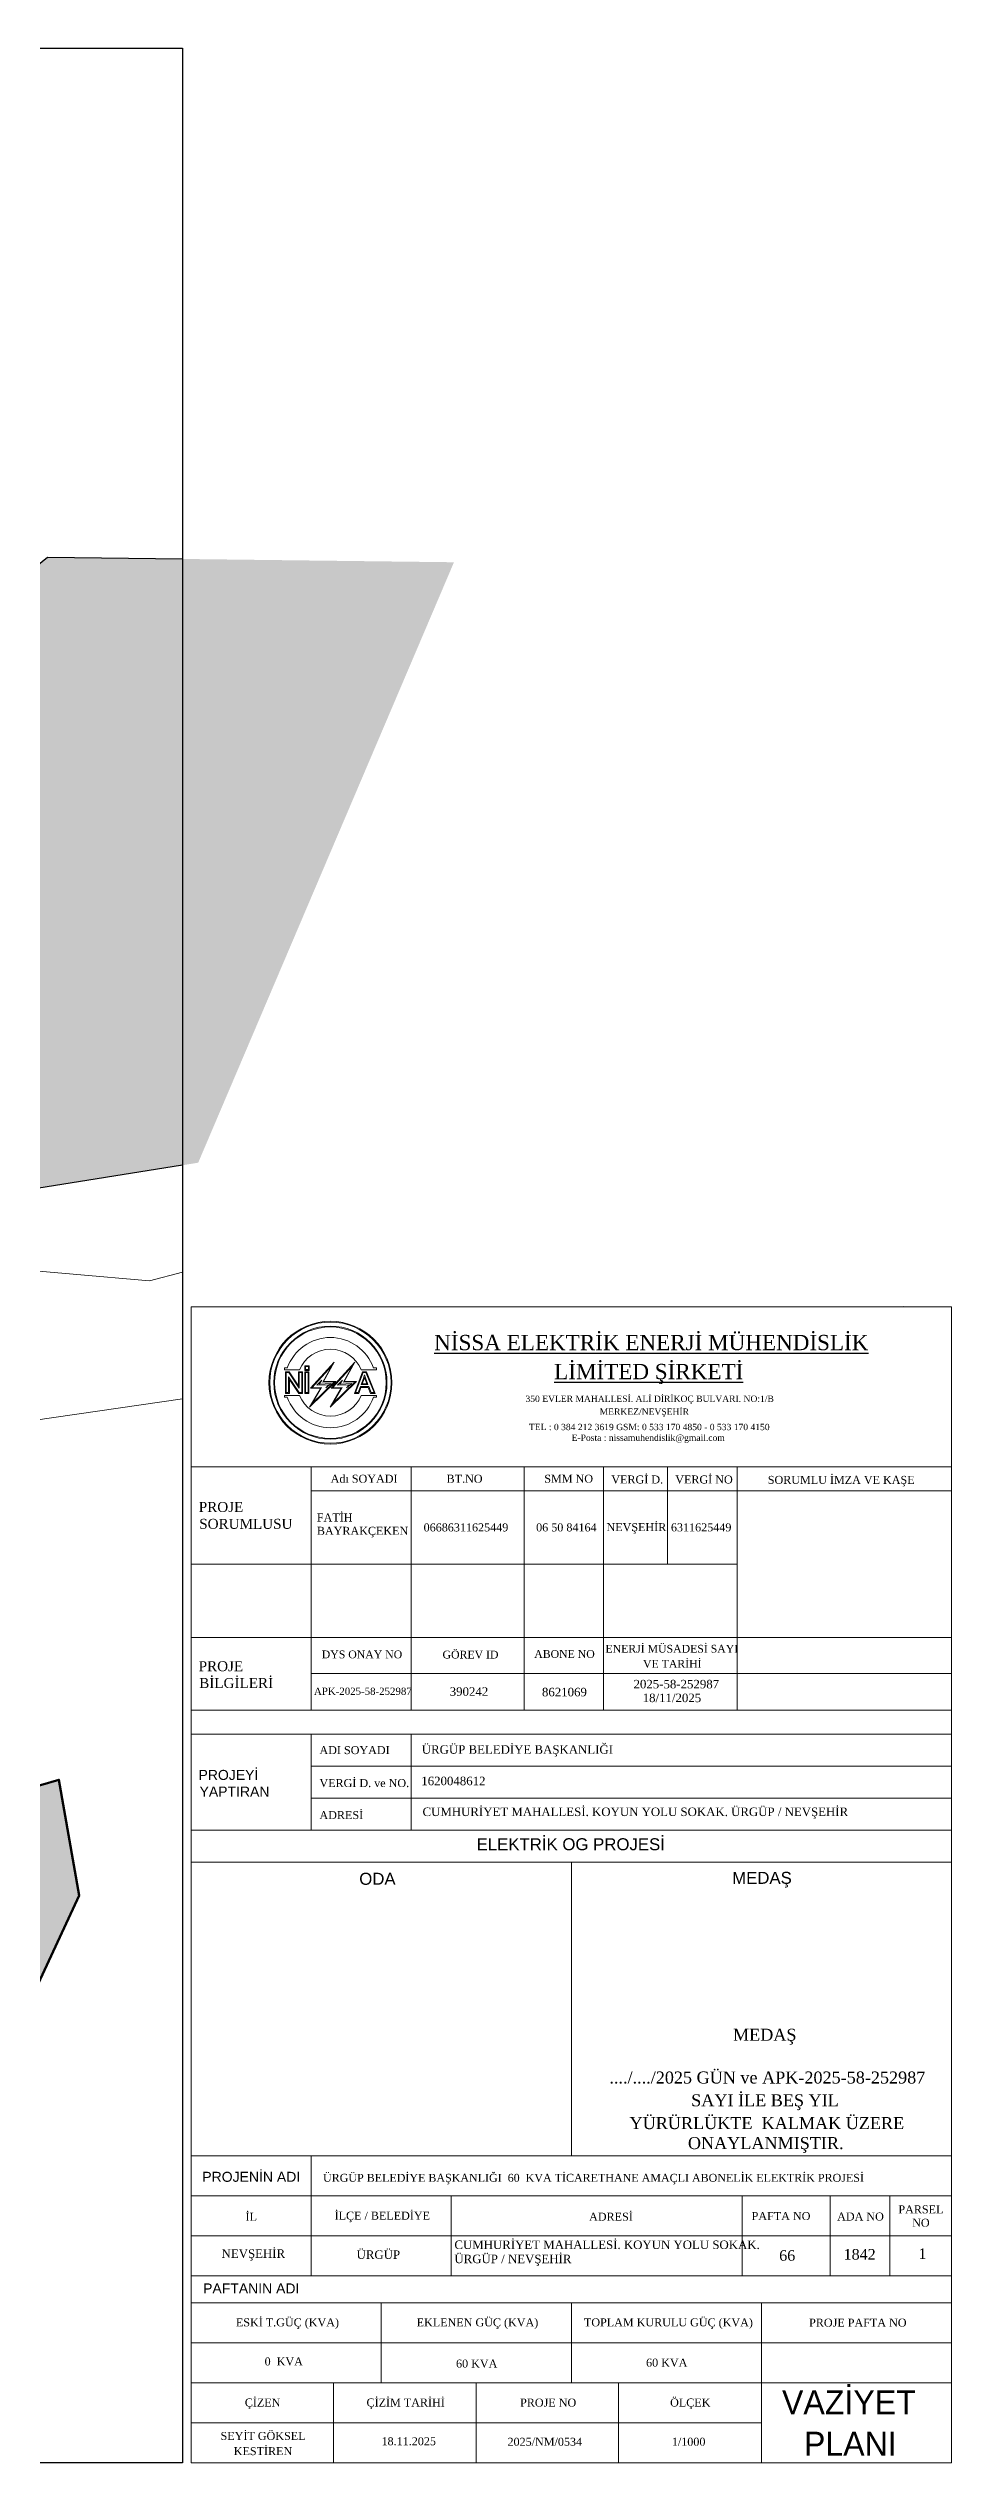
# Model space of a CAD drawing. Header units: metres. Extents: x 665631 to 671054, y 4275967 to 4279024.
# Drawn here: x 668286 to 668497, y 4277331 to 4277894 of the extents above; entities that cross this region are included whole.
import ezdxf

# ---------------------------------------------------------------- set-up
doc = ezdxf.new("R2010")
doc.units = ezdxf.units.M
doc.layers.get('0').update_dxf_attribs({"color": 5, "lineweight": 0})
for name, color, linetype, lineweight in [('Elektrik Yazı', 7, 'Continuous', 20), ('Elk - Tesisat', 10, 'Continuous', 25), ('Elk - Yazı', 7, 'Continuous', 25), ('KADASTRO2017', 40, 'Continuous', 60), ('KADSTRODANALıNANSON', 171, 'Continuous', 30), ('Layer1', 7, 'Continuous', 15), ('YAZI', 30, 'Continuous', 15)]:
    doc.layers.add(name, color=color, linetype=linetype, lineweight=lineweight)
doc.styles.add('Elektrik Yazı', font='times.ttf')
doc.styles.add('mahal15', font='comic.ttf', dxfattribs={"height": 12})
doc.styles.get("Standard").update_dxf_attribs({"font": 'times.ttf'})
doc.styles.add('STYLE1', font='times.ttf')
doc.styles.add('style3', font='arial.ttf', dxfattribs={"height": 0.25})

msp = doc.modelspace()

# ---------------------------------------------------------------- hatches: boundary and pattern name
at = {"layer": 'KADASTRO2017'}
msp.add_hatch(color=256, dxfattribs=at).paths.add_polyline_path([(668269.85, 4277412.29), (668223.04, 4277420.66), (668175.44, 4277421.18), (668129.68, 4277414.35), (668156.69, 4277444.05), (668180.64, 4277429.66), (668241.85, 4277476.61), (668288.91, 4277490.34), (668293.58, 4277463.34)])
at = {"layer": 'KADSTRODANALıNANSON'}
for points in [[(668229.13, 4277728.85), (668286.22, 4277775.23), (668380.9, 4277774.08), (668321.33, 4277634.13), (668261.87, 4277624.65), (668240.72, 4277608.32), (668202.06, 4277596.91), (668165.82, 4277594.5), (668127.72, 4277596.64), (668145.65, 4277618.35), (668132.34, 4277627.52), (668156.18, 4277651.29), (668138.91, 4277670.62), (668171.27, 4277689.56)], [(668269.85, 4277412.29), (668223.04, 4277420.66), (668175.44, 4277421.18), (668129.68, 4277414.35), (668156.69, 4277444.05), (668180.64, 4277429.66), (668241.85, 4277476.61), (668288.91, 4277490.34), (668293.58, 4277463.34)]]:
    msp.add_hatch(color=256, dxfattribs=at).paths.add_polyline_path(points)

# ---------------------------------------------------------------- linework, layer by layer
at = {"color": 7}
for p, q in [((668485.51, 4277600.59), (668319.68, 4277600.57)), ((668485.51, 4277600.59), (668319.68, 4277600.57)), ((668485.51, 4277600.57), (668319.68, 4277600.57)), ((668485.51, 4277600.57), (668319.68, 4277600.57)), ((668489.05, 4277600.57), (668319.68, 4277600.57)), ((668489.05, 4277600.57), (668319.68, 4277600.57)), ((668489.05, 4277600.57), (668319.68, 4277600.57)), ((668489.05, 4277600.57), (668319.68, 4277600.57)), ((668496.81, 4277600.57), (668319.68, 4277600.57)), ((668496.81, 4277600.57), (668319.68, 4277600.57)), ((668496.81, 4277600.57), (668496.81, 4277331.14)), ((668496.81, 4277563.28), (668319.68, 4277563.28)), ((668347.65, 4277563.28), (668347.65, 4277506.5)), ((668370.95, 4277563.28), (668370.95, 4277506.5)), ((668397.22, 4277563.28), (668397.22, 4277506.5)), ((668415.7, 4277563.28), (668415.7, 4277506.5)), ((668430.62, 4277563.28), (668430.62, 4277540.58)), ((668446.89, 4277563.28), (668446.89, 4277506.5)), ((668496.81, 4277557.69), (668347.65, 4277557.69)), ((668446.89, 4277540.58), (668319.68, 4277540.58)), ((668496.81, 4277523.47), (668319.68, 4277523.47)), ((668446.89, 4277523.54), (668446.89, 4277523.47)), ((668496.81, 4277515.05), (668347.65, 4277515.05)), ((668496.81, 4277506.5), (668319.68, 4277506.5))]:
    msp.add_line(p, q, dxfattribs=at)
at = {"color": 7, "lineweight": 30}
msp.add_lwpolyline([(667351.34, 4277893.87), (668317.68, 4277893.87), (668317.68, 4277331.14), (667351.34, 4277331.14)], close=True, dxfattribs=at)
at = {"color": 1}
for points in [[(668192.07, 4277587.57, 0), (668274.36, 4277609.73, 0), (668310, 4277606.61, 0), (668317.68, 4277608.64, 0)], [(668317.68, 4277579.13, 0), (668282.88, 4277574.06, 0), (668219.06, 4277541.61, 0), (668166.02, 4277524.04, 0), (668125.98, 4277554.4, 0), (668102.44, 4277564.8, 0), (668116.76, 4277594.42, 0), (668139.96, 4277589.22, 0), (668192.07, 4277587.3, 0)]]:
    msp.add_polyline3d(points, dxfattribs=at)
at = {"layer": 'KADASTRO2017'}
msp.add_polyline3d([(668269.85, 4277412.29, 0), (668223.04, 4277420.66, 0), (668175.44, 4277421.18, 0), (668129.68, 4277414.35, 0), (668156.69, 4277444.05, 0), (668180.64, 4277429.66, 0), (668241.85, 4277476.61, 0), (668288.91, 4277490.34, 0), (668293.58, 4277463.34, 0), (668269.85, 4277412.29, 0)], close=True, dxfattribs=at)
at = {"layer": 'KADSTRODANALıNANSON'}
for points in [[(668229.13, 4277728.85, 0), (668286.22, 4277775.23, 0), (668317.68, 4277774.85, 0)], [(668317.68, 4277633.55, 0), (668261.87, 4277624.65, 0), (668240.72, 4277608.32, 0), (668202.06, 4277596.91, 0), (668165.82, 4277594.5, 0), (668127.72, 4277596.64, 0), (668145.65, 4277618.35, 0), (668132.34, 4277627.52, 0), (668156.18, 4277651.29, 0), (668138.91, 4277670.62, 0), (668171.27, 4277689.56, 0), (668229.13, 4277728.85, 0), (668229.13, 4277728.85, 0)]]:
    msp.add_polyline3d(points, dxfattribs=at)
msp.add_polyline3d([(668269.85, 4277412.29, 0), (668223.04, 4277420.66, 0), (668175.44, 4277421.18, 0), (668129.68, 4277414.35, 0), (668156.69, 4277444.05, 0), (668180.64, 4277429.66, 0), (668241.85, 4277476.61, 0), (668288.91, 4277490.34, 0), (668293.58, 4277463.34, 0), (668269.85, 4277412.29, 0)], close=True, dxfattribs=at)
at = {"layer": 'Layer1', "color": 7}
for p, q in [((668319.68, 4277600.57), (668319.68, 4277331.14)), ((668496.81, 4277500.94), (668319.68, 4277500.94)), ((668496.81, 4277500.94), (668319.68, 4277500.94)), ((668347.65, 4277500.94), (668347.65, 4277478.56)), ((668370.95, 4277500.94), (668370.95, 4277478.56)), ((668496.81, 4277493.48), (668347.65, 4277493.48)), ((668496.81, 4277486.02), (668347.65, 4277486.02)), ((668496.81, 4277478.56), (668319.68, 4277478.56)), ((668496.81, 4277471.1), (668319.68, 4277471.1)), ((668408.25, 4277402.67), (668408.25, 4277471.1)), ((668496.81, 4277402.67), (668319.68, 4277402.67)), ((668347.65, 4277402.67), (668347.65, 4277374.7)), ((668496.81, 4277393.34), (668319.68, 4277393.34)), ((668380.28, 4277393.34), (668380.28, 4277374.7)), ((668448.03, 4277393.34), (668448.03, 4277374.7)), ((668468.51, 4277393.34), (668468.51, 4277374.7)), ((668482.44, 4277393.34), (668482.44, 4277374.7)), ((668496.81, 4277384.02), (668319.68, 4277384.02)), ((668496.81, 4277374.7), (668319.68, 4277374.7)), ((668496.81, 4277368.44), (668319.68, 4277368.44)), ((668363.96, 4277368.44), (668363.96, 4277349.79)), ((668408.25, 4277368.44), (668408.25, 4277349.79)), ((668452.53, 4277368.44), (668452.53, 4277349.79)), ((668496.81, 4277359.11), (668319.68, 4277359.11)), ((668496.81, 4277349.79), (668319.68, 4277349.79)), ((668496.81, 4277349.79), (668319.68, 4277349.79)), ((668352.87, 4277349.79), (668352.87, 4277331.14)), ((668386.1, 4277349.79), (668386.1, 4277331.14)), ((668419.25, 4277349.79), (668419.25, 4277331.14)), ((668452.53, 4277349.79), (668452.53, 4277331.14)), ((668452.53, 4277340.47), (668319.68, 4277340.47)), ((668319.68, 4277331.14), (668496.81, 4277331.14))]:
    msp.add_line(p, q, dxfattribs=at)
at = {"layer": 'YAZI', "color": 7}
for p, q in [((668341.42, 4277585.86), (668341.42, 4277586.29)), ((668341.42, 4277586.29), (668342.09, 4277586.29)), ((668344.92, 4277585.86), (668341.42, 4277585.86)), ((668353.03, 4277587.61), (668347.52, 4277581.55)), ((668352.46, 4277586.81), (668347.78, 4277581.67)), ((668350.35, 4277583.01), (668352.46, 4277586.81)), ((668350.55, 4277583.13), (668353.03, 4277587.61)), ((668357.84, 4277587.61), (668352.32, 4277581.55)), ((668357.26, 4277586.81), (668352.59, 4277581.67)), ((668355.15, 4277583.01), (668357.26, 4277586.81)), ((668355.35, 4277583.13), (668357.84, 4277587.61)), ((668362.82, 4277585.86), (668359.32, 4277585.86)), ((668362.15, 4277586.29), (668362.82, 4277586.29)), ((668362.82, 4277586.29), (668362.82, 4277585.86)), ((668344.92, 4277579.88), (668341.42, 4277579.88)), ((668341.42, 4277579.88), (668341.42, 4277579.46)), ((668341.42, 4277579.46), (668342.09, 4277579.46)), ((668347.28, 4277577.19), (668353.37, 4277583.17)), ((668349.86, 4277581.61), (668347.28, 4277577.19)), ((668347.52, 4277581.55), (668349.86, 4277581.61)), ((668347.78, 4277581.67), (668350.06, 4277581.73)), ((668347.99, 4277578.08), (668353.09, 4277583.06)), ((668350.06, 4277581.73), (668347.99, 4277578.08)), ((668350.16, 4277583.46), (668348.99, 4277582.26)), ((668348.99, 4277582.26), (668351.72, 4277582.4)), ((668349.5, 4277582.53), (668350.16, 4277583.46)), ((668352.29, 4277582.64), (668349.5, 4277582.53)), ((668353.09, 4277583.06), (668350.35, 4277583.01)), ((668353.37, 4277583.17), (668350.55, 4277583.13)), ((668351.09, 4277581.63), (668352.29, 4277582.64)), ((668351.72, 4277582.4), (668351.09, 4277581.63)), ((668352.08, 4277577.19), (668358.17, 4277583.17)), ((668354.66, 4277581.61), (668352.08, 4277577.19)), ((668352.32, 4277581.55), (668354.66, 4277581.61)), ((668352.59, 4277581.67), (668354.86, 4277581.73)), ((668352.8, 4277578.08), (668357.89, 4277583.06)), ((668354.86, 4277581.73), (668352.8, 4277578.08)), ((668354.96, 4277583.46), (668353.79, 4277582.26)), ((668353.79, 4277582.26), (668356.52, 4277582.4)), ((668354.3, 4277582.53), (668354.96, 4277583.46)), ((668357.09, 4277582.64), (668354.3, 4277582.53)), ((668357.89, 4277583.06), (668355.15, 4277583.01)), ((668358.17, 4277583.17), (668355.35, 4277583.13)), ((668355.9, 4277581.63), (668357.09, 4277582.64)), ((668356.52, 4277582.4), (668355.9, 4277581.63)), ((668362.82, 4277579.88), (668359.32, 4277579.88)), ((668362.15, 4277579.46), (668362.82, 4277579.46)), ((668362.82, 4277579.46), (668362.82, 4277579.88))]:
    msp.add_line(p, q, dxfattribs=at)
at = {"layer": 'YAZI', "color": 7, "lineweight": 0}
for p, q in [((668342.53, 4277585.37), (668341.63, 4277585.37)), ((668341.63, 4277585.37), (668341.63, 4277580.38)), ((668342.43, 4277585.2), (668341.8, 4277585.2)), ((668341.8, 4277585.2), (668341.8, 4277580.55)), ((668344.87, 4277581.55), (668342.43, 4277585.2)), ((668344.7, 4277582.11), (668342.53, 4277585.37)), ((668345.64, 4277585.37), (668344.7, 4277585.37)), ((668344.7, 4277585.37), (668344.7, 4277582.11)), ((668345.47, 4277585.2), (668344.87, 4277585.2)), ((668344.87, 4277585.2), (668344.87, 4277581.55)), ((668345.47, 4277580.55), (668345.47, 4277585.2)), ((668345.64, 4277580.38), (668345.64, 4277585.37)), ((668347.18, 4277586.78), (668346.13, 4277586.78)), ((668346.13, 4277586.78), (668346.13, 4277585.73)), ((668346.13, 4277585.73), (668347.18, 4277585.73)), ((668347.13, 4277585.37), (668346.17, 4277585.37)), ((668346.17, 4277585.37), (668346.17, 4277580.38)), ((668347.01, 4277586.61), (668346.3, 4277586.61)), ((668346.3, 4277586.61), (668346.3, 4277585.9)), ((668346.3, 4277585.9), (668347.01, 4277585.9)), ((668346.96, 4277585.2), (668346.34, 4277585.2)), ((668346.34, 4277585.2), (668346.34, 4277580.55)), ((668346.96, 4277580.55), (668346.96, 4277585.2)), ((668347.01, 4277585.9), (668347.01, 4277586.61)), ((668347.13, 4277580.38), (668347.13, 4277585.37)), ((668347.18, 4277585.73), (668347.18, 4277586.78)), ((668359.62, 4277585.37), (668357.7, 4277580.38)), ((668359.73, 4277585.2), (668357.95, 4277580.55)), ((668360.51, 4277585.37), (668359.62, 4277585.37)), ((668360.39, 4277585.2), (668359.73, 4277585.2)), ((668359.92, 4277584.24), (668360.05, 4277584.71)), ((668360.05, 4277584.71), (668360.05, 4277584.68)), ((668360.05, 4277584.68), (668360.19, 4277584.26)), ((668360.19, 4277584.26), (668360.37, 4277583.74)), ((668362.3, 4277580.55), (668360.39, 4277585.2)), ((668362.55, 4277580.38), (668360.51, 4277585.37)), ((668341.63, 4277580.38), (668342.57, 4277580.38)), ((668341.8, 4277580.55), (668342.4, 4277580.55)), ((668342.4, 4277580.55), (668342.4, 4277584.2)), ((668342.4, 4277584.2), (668344.83, 4277580.55)), ((668342.57, 4277580.38), (668342.57, 4277583.64)), ((668342.57, 4277583.64), (668344.74, 4277580.38)), ((668344.74, 4277580.38), (668345.64, 4277580.38)), ((668344.83, 4277580.55), (668345.47, 4277580.55)), ((668346.17, 4277580.38), (668347.13, 4277580.38)), ((668346.34, 4277580.55), (668346.96, 4277580.55)), ((668357.7, 4277580.38), (668358.71, 4277580.38)), ((668357.95, 4277580.55), (668358.59, 4277580.55)), ((668358.59, 4277580.55), (668359.11, 4277581.95)), ((668358.71, 4277580.38), (668359.23, 4277581.78)), ((668359.11, 4277581.95), (668361.05, 4277581.95)), ((668359.23, 4277581.78), (668360.94, 4277581.78)), ((668359.29, 4277582.46), (668359.8, 4277583.82)), ((668360.86, 4277582.46), (668359.29, 4277582.46)), ((668359.53, 4277582.63), (668359.96, 4277583.76)), ((668360.62, 4277582.63), (668359.53, 4277582.63)), ((668359.8, 4277583.82), (668359.92, 4277584.24)), ((668359.96, 4277583.76), (668360.06, 4277584.11)), ((668360.06, 4277584.11), (668360.21, 4277583.68)), ((668360.21, 4277583.68), (668360.62, 4277582.63)), ((668360.37, 4277583.74), (668360.86, 4277582.46)), ((668360.94, 4277581.78), (668361.47, 4277580.38)), ((668361.05, 4277581.95), (668361.59, 4277580.55)), ((668361.47, 4277580.38), (668362.55, 4277580.38)), ((668361.59, 4277580.55), (668362.3, 4277580.55))]:
    msp.add_line(p, q, dxfattribs=at)
at = {"layer": 'YAZI', "color": 7}
for radius in [14.31, 14.13, 13.18, 13]:
    msp.add_circle((668352.12, 4277582.87), radius, dxfattribs=at)
for centre, radius, start, end in [((668352.12, 4277582.76), 10.63, 19.352, 160.648), ((668352.12, 4277582.87), 7.79, 22.5675, 157.4325), ((668352.12, 4277582.98), 10.63, 199.352, 340.648), ((668352.12, 4277582.87), 7.79, 202.5675, 337.4325)]:
    msp.add_arc(centre, radius, start, end, dxfattribs=at)

# ---------------------------------------------------------------- texts
at = {"color": 7}
for s, height, p in [('Adı SOYADI', 1.865, (668352.18, 4277559.55)), ('BT.NO', 1.865, (668379.18, 4277559.55)), ('SMM NO', 1.865, (668401.94, 4277559.55)), ('VERGİ D.', 1.865, (668417.55, 4277559.37)), ('VERGİ NO', 1.865, (668432.44, 4277559.37)), ('SORUMLU İMZA VE KAŞE', 1.8646, (668453.99, 4277559.28)), ('FATİH', 1.865, (668348.97, 4277550.51)), ('NEVŞEHİR', 1.865, (668416.42, 4277548.26)), ('BAYRAKÇEKEN', 1.8646, (668348.97, 4277547.41)), ('06686311625449 ', 1.8646, (668373.83, 4277548.2)), ('06 50 84164 ', 1.8646, (668400.04, 4277548.2)), ('6311625449 ', 1.8646, (668431.43, 4277548.21))]:
    msp.add_text(s, height=height, dxfattribs=at).set_placement(p)
at = {"color": 1}
for s, p in [('PROJE', (668321.47, 4277552.73)), ('SORUMLUSU', (668321.57, 4277548.8)), ('PROJE', (668321.44, 4277515.62)), ('BİLGİLERİ', (668321.57, 4277511.7))]:
    msp.add_text(s, height=2.331, dxfattribs=at).set_placement(p)
at = {"color": 1, "style": 'STYLE1'}
for s, height, p in [('MEDAŞ', 2.797, (668445.88, 4277429.49)), ('..../..../2025 GÜN ve APK-2025-58-252987', 2.7969, (668417.1, 4277419.52)), ('SAYI İLE BEŞ YIL', 2.7969, (668436.14, 4277414.21)), ('YÜRÜRLÜKTE  KALMAK ÜZERE', 2.7969, (668421.8, 4277408.9)), ('ONAYLANMIŞTIR.', 2.7969, (668435.38, 4277404.24))]:
    msp.add_text(s, height=height, dxfattribs=at).set_placement(p)
at = {"layer": 'Elektrik Yazı', "color": 240, "true_color": 0xed1f24, "style": 'Elektrik Yazı'}
for s, p in [('TEL : 0 384 212 3619 GSM: 0 533 170 4850 - 0 533 170 4150', (668398.36, 4277571.8)), ('E-Posta : nissamuhendislik@gmail.com', (668408.29, 4277569.3))]:
    msp.add_text(s, height=1.4763, dxfattribs=at).set_placement(p)
at = {"layer": 'Elk - Tesisat', "color": 240, "true_color": 0xed1f24, "style": 'Elektrik Yazı'}
for s, p in [('350 EVLER MAHALLESİ. ALİ DİRİKOÇ BULVARI. NO:1/B', (668397.55, 4277578.38)), (' MERKEZ/NEVŞEHİR', (668414.27, 4277575.38))]:
    msp.add_text(s, height=1.4763, dxfattribs=at).set_placement(p)
at = {"layer": 'Elk - Yazı', "color": 240, "true_color": 0xed1f24, "style": 'Elektrik Yazı'}
for s, p in [('%%UNİSSA ELEKTRİK ENERJİ MÜHENDİSLİK', (668376.3, 4277590.44)), ('%%ULİMİTED ŞİRKETİ', (668404.23, 4277583.68))]:
    msp.add_text(s, height=3.5602, dxfattribs=at).set_placement(p)
at = {"layer": 'YAZI', "color": 7, "style": 'STYLE1'}
for s, height, p in [('DYS ONAY NO', 1.8151, (668350.11, 4277518.63)), ('GÖREV ID', 1.815, (668378.24, 4277518.58)), ('ENERJİ MÜSADESİ SAYI', 1.8151, (668416.17, 4277519.95)), ('VE TARİHİ', 1.815, (668424.93, 4277516.43)), ('ADI SOYADI', 1.865, (668349.57, 4277496.3)), ('VERGİ D. ve NO.', 1.8646, (668349.57, 4277488.62)), ('ADRESİ', 1.865, (668349.57, 4277481.16)), ('İL', 1.865, (668332.36, 4277387.53)), ('İLÇE / BELEDİYE', 1.8646, (668353.1, 4277387.79)), ('ADRESİ', 1.865, (668412.37, 4277387.55)), ('PAFTA NO', 1.865, (668450.22, 4277387.7)), ('ADA NO', 1.865, (668470.14, 4277387.59)), ('ESKİ T.GÜÇ (KVA)', 1.8646, (668330.11, 4277362.92)), ('EKLENEN GÜÇ (KVA)', 1.8646, (668372.22, 4277362.92)), ('TOPLAM KURULU GÜÇ (KVA)', 1.8646, (668411.17, 4277362.92)), ('PROJE PAFTA NO', 1.8646, (668463.61, 4277362.86)), ('0  KVA', 1.865, (668336.8, 4277353.82)), ('60 KVA', 1.865, (668381.38, 4277353.32)), ('60 KVA', 1.865, (668425.64, 4277353.54)), ('ÇİZEN', 1.865, (668332.19, 4277344.24)), ('ÇİZİM TARİHİ', 1.8646, (668360.54, 4277344.24)), ('PROJE NO', 1.865, (668396.3, 4277344.22)), ('ÖLÇEK', 1.865, (668431.24, 4277344.24)), ('SEYİT GÖKSEL', 1.8646, (668326.54, 4277336.45)), ('18.11.2025', 1.865, (668364.03, 4277335.22)), ('2025/NM/0534', 1.8646, (668393.37, 4277335.09)), ('1/1000', 1.865, (668431.64, 4277335.1)), ('KESTİREN', 1.865, (668329.62, 4277332.91))]:
    msp.add_text(s, height=height, dxfattribs=at).set_placement(p)
at = {"layer": 'YAZI'}
for s, height, style, p in [('390242', 1.98, 'STYLE1', (668379.91, 4277509.88)), ('8621069', 1.98, 'STYLE1', (668401.39, 4277509.77)), ('2025-58-252987', 1.98, 'STYLE1', (668422.72, 4277511.62)), ('18/11/2025', 1.98, 'STYLE1', (668424.85, 4277508.41)), ('ÜRGÜP BELEDİYE BAŞKANLIĞI', 1.98, 'STYLE1', (668373.41, 4277496.38)), ('1620048612', 1.98, 'STYLE1', (668373.29, 4277489.05)), ('ÜRGÜP BELEDİYE BAŞKANLIĞI  60  KVA TİCARETHANE AMAÇLI ABONELİK ELEKTRİK PROJESİ', 1.85, 'STYLE1', (668350.41, 4277396.62)), ('NEVŞEHİR', 1.98, 'STYLE1', (668326.78, 4277378.89)), ('ÜRGÜP', 1.98, 'STYLE1', (668358.22, 4277378.65)), ('66', 2.475, 'STYLE1', (668456.64, 4277378.21)), ('1842', 2.475, 'STYLE1', (668471.64, 4277378.48)), ('1', 2.48, 'STYLE1', (668489.1, 4277378.63)), ('VAZİYET', 5.594, 'mahal15', (668457.29, 4277342.44)), ('PLANI', 5.594, 'mahal15', (668462.4, 4277332.77))]:
    msp.add_text(s, height=height, dxfattribs=dict(at, style=style)).set_placement(p)
at = {"layer": 'YAZI', "color": 1, "style": 'style3'}
for s, height, p in [('PROJEYİ', 2.331, (668321.41, 4277490.28)), ('YAPTIRAN', 2.331, (668321.65, 4277486.39)), ('ELEKTRİK OG PROJESİ', 2.7969, (668386.17, 4277473.89)), ('ODA', 2.797, (668358.84, 4277465.84)), ('MEDAŞ', 2.797, (668445.69, 4277466.06)), ('PROJENİN ADI', 2.3307, (668322.29, 4277396.61)), ('PAFTANIN ADI', 2.3307, (668322.47, 4277370.6))]:
    msp.add_text(s, height=height, dxfattribs=at).set_placement(p)
at = {"layer": 'YAZI', "color": 7, "attachment_point": 1, "style": 'STYLE1'}
for s, insert, char_height, width in [('ABONE NO', (668399.6, 4277520.54), 1.815, 22.1055), ('\\pxqc;PARSEL NO', (668484.17, 4277391.12), 1.8646, 10.9448)]:
    msp.add_mtext(s, dxfattribs=dict(at, insert=insert, char_height=char_height, width=width))
at = {"layer": 'YAZI', "lineweight": 30, "insert": (668348.3, 4277511.78), "char_height": 1.6747, "width": 21.1657, "attachment_point": 1, "style": 'STYLE1'}
msp.add_mtext('APK-2025-58-252987', dxfattribs=at)
at = {"layer": 'YAZI', "char_height": 1.98, "attachment_point": 1, "style": 'STYLE1'}
for s, insert, width in [('CUMHURİYET MAHALLESİ. KOYUN YOLU SOKAK. ÜRGÜP / NEVŞEHİR', (668373.59, 4277483.84), 115.5373), ('CUMHURİYET MAHALLESİ. KOYUN YOLU SOKAK. ÜRGÜP / NEVŞEHİR\\P ', (668381.01, 4277382.93), 72.8635)]:
    msp.add_mtext(s, dxfattribs=dict(at, insert=insert, width=width))

doc.saveas('drawing.dxf')
